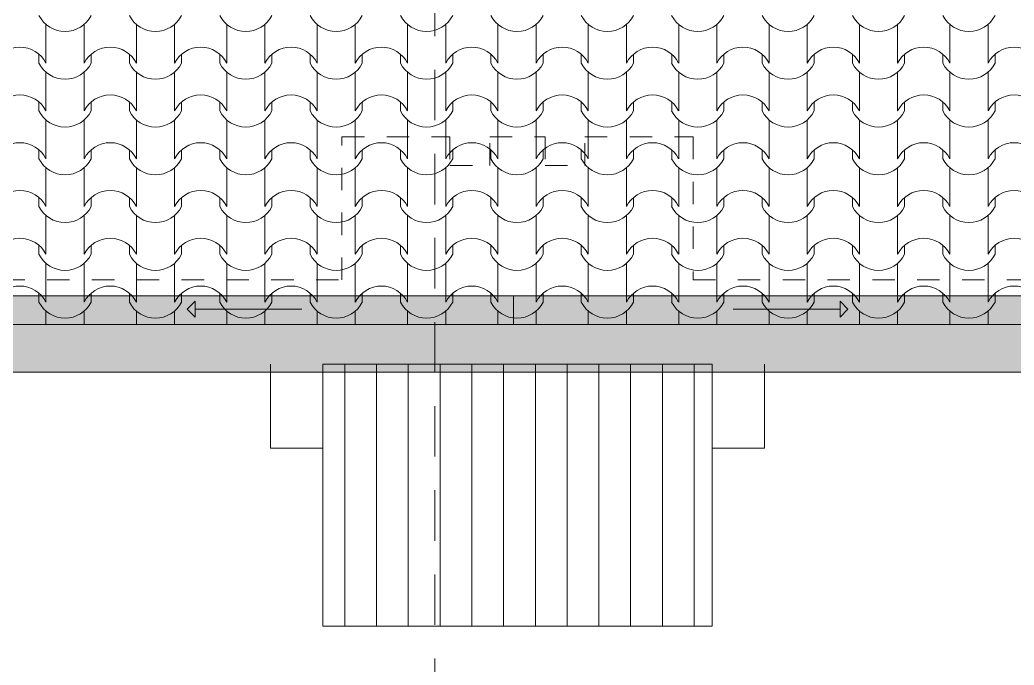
# Model space of a CAD drawing. Header units: feet. Extents: x 2791058 to 2855058, y -67651 to -26651.
# Drawn here: x 2826009 to 2832268, y -57967 to -53907 of the extents above; entities that cross this region are included whole.
import ezdxf

# ---------------------------------------------------------------- set-up
doc = ezdxf.new("R2010")
doc.units = ezdxf.units.FT
doc.header["$MEASUREMENT"] = 0
doc.linetypes.add('Dashed', pattern=[282.222223, 141.111112, -141.111112])
doc.linetypes.add('Long Dashed', pattern=[529.166651, 317.499995, -211.666656])
doc.layers.add('Exterior walls', color=7, linetype='Continuous')
doc.layers.add('Shell - Roof', color=7, linetype='Continuous')
for name, color, linetype, lineweight in [('Exterior walls_Pen_No__1', 7, 'Continuous', 0), ('Model Unit - Zone_Pen_No__1', 7, 'Continuous', 0), ('Shell - Roof_Pen_No__1', 7, 'Continuous', 0), ('Shell - Roof_Pen_No__20', 1, 'Continuous', 0), ('Shell - Roof_Pen_No__21', 7, 'Continuous', 0), ('Structural - Bearing_Pen_No__1', 7, 'Continuous', 0), ('Structural - Bearing_Pen_No__13', 54, 'Continuous', 0)]:
    doc.layers.add(name, color=color, linetype=linetype, lineweight=lineweight)
for name, color, linetype, lineweight, true_color in [('Exterior walls_Pen_No__85', 7, 'Continuous', 0, 0x80c2ff), ('Shell - Roof_Pen_No__82', 7, 'Continuous', 0, 0xaaaaaa), ('Structural - Bearing_Pen_No__62', 7, 'Continuous', 0, 0xaaaaaa), ('Structural - Bearing_Pen_No__82', 7, 'Continuous', 0, 0xaaaaaa)]:
    doc.layers.add(name, color=color, linetype=linetype, lineweight=lineweight, true_color=true_color)

# ---------------------------------------------------------------- blocks, each defined once
blk = doc.blocks.new('*X7', base_point=(2247653.8, -76425))
at = {"layer": 'Structural - Bearing_Pen_No__62', "color": 253, "linetype": 'Continuous', "lineweight": 0, "true_color": 0xaaaaaa}
for p, q in [((2826173.5, -53934.9), (2826173.5, -54056.9)), ((2826414, -53934.9), (2826414, -54056.9)), ((2826742.4, -53934.9), (2826742.4, -54056.9)), ((2826982.9, -53934.9), (2826982.9, -54056.9)), ((2827311.4, -53934.9), (2827311.4, -54056.9)), ((2827551.9, -53934.9), (2827551.9, -54056.9)), ((2827880.4, -53934.9), (2827880.4, -54056.9)), ((2828120.8, -53934.9), (2828120.8, -54056.9)), ((2828449.3, -53934.9), (2828449.3, -54056.9)), ((2828689.8, -53934.9), (2828689.8, -54056.9)), ((2829018.3, -53934.9), (2829018.3, -54056.9)), ((2829258.8, -53934.9), (2829258.8, -54056.9)), ((2829587.2, -53934.9), (2829587.2, -54056.9)), ((2829827.7, -53934.9), (2829827.7, -54056.9)), ((2830156.2, -53934.9), (2830156.2, -54056.9)), ((2830396.7, -53934.9), (2830396.7, -54056.9)), ((2830725.2, -53934.9), (2830725.2, -54056.9)), ((2830965.6, -53934.9), (2830965.6, -54056.9)), ((2831294.1, -53934.9), (2831294.1, -54056.9)), ((2831534.6, -53934.9), (2831534.6, -54056.9)), ((2831863.1, -53934.9), (2831863.1, -54056.9)), ((2832103.6, -53934.9), (2832103.6, -54056.9)), ((2826173.5, -54056.9), (2826173.5, -54178.8)), ((2826414, -54056.9), (2826414, -54178.8)), ((2826742.4, -54056.9), (2826742.4, -54178.8)), ((2826982.9, -54056.9), (2826982.9, -54178.8)), ((2827311.4, -54056.9), (2827311.4, -54178.8)), ((2827551.9, -54056.9), (2827551.9, -54178.8)), ((2827880.4, -54056.9), (2827880.4, -54178.8)), ((2828120.8, -54056.9), (2828120.8, -54178.8)), ((2828449.3, -54056.9), (2828449.3, -54178.8)), ((2828689.8, -54056.9), (2828689.8, -54178.8)), ((2829018.3, -54056.9), (2829018.3, -54178.8)), ((2829258.8, -54056.9), (2829258.8, -54178.8)), ((2829587.2, -54056.9), (2829587.2, -54178.8)), ((2829827.7, -54056.9), (2829827.7, -54178.8)), ((2830156.2, -54056.9), (2830156.2, -54178.8)), ((2830396.7, -54056.9), (2830396.7, -54178.8)), ((2830725.2, -54056.9), (2830725.2, -54178.8)), ((2830965.6, -54056.9), (2830965.6, -54178.8)), ((2831294.1, -54056.9), (2831294.1, -54178.8)), ((2831534.6, -54056.9), (2831534.6, -54178.8)), ((2831863.1, -54056.9), (2831863.1, -54178.8)), ((2832103.6, -54056.9), (2832103.6, -54178.8)), ((2826129.5, -54122.8), (2826129.5, -54178.8)), ((2826458, -54122.8), (2826458, -54178.8)), ((2826698.4, -54122.8), (2826698.4, -54178.8)), ((2827026.9, -54122.8), (2827026.9, -54178.8)), ((2827267.4, -54122.8), (2827267.4, -54178.8)), ((2827595.9, -54122.8), (2827595.9, -54178.8)), ((2827836.4, -54122.8), (2827836.4, -54178.8)), ((2828164.8, -54122.8), (2828164.8, -54178.8)), ((2828405.3, -54122.8), (2828405.3, -54178.8)), ((2828733.8, -54122.8), (2828733.8, -54178.8)), ((2828974.3, -54122.8), (2828974.3, -54178.8)), ((2829302.8, -54122.8), (2829302.8, -54178.8)), ((2829543.2, -54122.8), (2829543.2, -54178.8)), ((2829871.7, -54122.8), (2829871.7, -54178.8)), ((2830112.2, -54122.8), (2830112.2, -54178.8)), ((2830440.7, -54122.8), (2830440.7, -54178.8)), ((2830681.2, -54122.8), (2830681.2, -54178.8)), ((2831009.6, -54122.8), (2831009.6, -54178.8)), ((2831250.1, -54122.8), (2831250.1, -54178.8)), ((2831578.6, -54122.8), (2831578.6, -54178.8)), ((2831819.1, -54122.8), (2831819.1, -54178.8)), ((2832147.6, -54122.8), (2832147.6, -54178.8)), ((2826173.5, -54235.6), (2826173.5, -54357.5)), ((2826414, -54235.6), (2826414, -54357.5)), ((2826742.4, -54235.6), (2826742.4, -54357.5)), ((2826982.9, -54235.6), (2826982.9, -54357.5)), ((2827311.4, -54235.6), (2827311.4, -54357.5)), ((2827551.9, -54235.6), (2827551.9, -54357.5)), ((2827880.4, -54235.6), (2827880.4, -54357.5)), ((2828120.8, -54235.6), (2828120.8, -54357.5)), ((2828449.3, -54235.6), (2828449.3, -54357.5)), ((2828689.8, -54235.6), (2828689.8, -54357.5)), ((2829018.3, -54235.6), (2829018.3, -54357.5)), ((2829258.8, -54235.6), (2829258.8, -54357.5)), ((2829587.2, -54235.6), (2829587.2, -54357.5)), ((2829827.7, -54235.6), (2829827.7, -54357.5)), ((2830156.2, -54235.6), (2830156.2, -54357.5)), ((2830396.7, -54235.6), (2830396.7, -54357.5)), ((2830725.2, -54235.6), (2830725.2, -54357.5)), ((2830965.6, -54235.6), (2830965.6, -54357.5)), ((2831294.1, -54235.6), (2831294.1, -54357.5)), ((2831534.6, -54235.6), (2831534.6, -54357.5)), ((2831863.1, -54235.6), (2831863.1, -54357.5)), ((2832103.6, -54235.6), (2832103.6, -54357.5)), ((2826173.5, -54357.5), (2826173.5, -54479.5)), ((2826414, -54357.5), (2826414, -54479.5)), ((2826742.4, -54357.5), (2826742.4, -54479.5)), ((2826982.9, -54357.5), (2826982.9, -54479.5)), ((2827311.4, -54357.5), (2827311.4, -54479.5)), ((2827551.9, -54357.5), (2827551.9, -54479.5)), ((2827880.4, -54357.5), (2827880.4, -54479.5)), ((2828120.8, -54357.5), (2828120.8, -54479.5)), ((2828449.3, -54357.5), (2828449.3, -54479.5)), ((2828689.8, -54357.5), (2828689.8, -54479.5)), ((2829018.3, -54357.5), (2829018.3, -54479.5)), ((2829258.8, -54357.5), (2829258.8, -54479.5)), ((2829587.2, -54357.5), (2829587.2, -54479.5)), ((2829827.7, -54357.5), (2829827.7, -54479.5)), ((2830156.2, -54357.5), (2830156.2, -54479.5)), ((2830396.7, -54357.5), (2830396.7, -54479.5)), ((2830725.2, -54357.5), (2830725.2, -54479.5)), ((2830965.6, -54357.5), (2830965.6, -54479.5)), ((2831294.1, -54357.5), (2831294.1, -54479.5)), ((2831534.6, -54357.5), (2831534.6, -54479.5)), ((2831863.1, -54357.5), (2831863.1, -54479.5)), ((2832103.6, -54357.5), (2832103.6, -54479.5)), ((2826129.5, -54423.4), (2826129.5, -54479.5)), ((2826458, -54423.4), (2826458, -54479.5)), ((2826698.4, -54423.4), (2826698.4, -54479.5)), ((2827026.9, -54423.4), (2827026.9, -54479.5)), ((2827267.4, -54423.4), (2827267.4, -54479.5)), ((2827595.9, -54423.4), (2827595.9, -54479.5)), ((2827836.4, -54423.4), (2827836.4, -54479.5)), ((2828164.8, -54423.4), (2828164.8, -54479.5)), ((2828405.3, -54423.4), (2828405.3, -54479.5)), ((2828733.8, -54423.4), (2828733.8, -54479.5)), ((2828974.3, -54423.4), (2828974.3, -54479.5)), ((2829302.8, -54423.4), (2829302.8, -54479.5)), ((2829543.2, -54423.4), (2829543.2, -54479.5)), ((2829871.7, -54423.4), (2829871.7, -54479.5)), ((2830112.2, -54423.4), (2830112.2, -54479.5)), ((2830440.7, -54423.4), (2830440.7, -54479.5)), ((2830681.2, -54423.4), (2830681.2, -54479.5)), ((2831009.6, -54423.4), (2831009.6, -54479.5)), ((2831250.1, -54423.4), (2831250.1, -54479.5)), ((2831578.6, -54423.4), (2831578.6, -54479.5)), ((2831819.1, -54423.4), (2831819.1, -54479.5)), ((2832147.6, -54423.4), (2832147.6, -54479.5)), ((2826173.5, -54536.3), (2826173.5, -54658.2)), ((2826414, -54536.3), (2826414, -54658.2)), ((2826742.4, -54536.3), (2826742.4, -54658.2)), ((2826982.9, -54536.3), (2826982.9, -54658.2)), ((2827311.4, -54536.3), (2827311.4, -54658.2)), ((2827551.9, -54536.3), (2827551.9, -54658.2)), ((2827880.4, -54536.3), (2827880.4, -54658.2)), ((2828120.8, -54536.3), (2828120.8, -54658.2)), ((2828449.3, -54536.3), (2828449.3, -54658.2)), ((2828689.8, -54536.3), (2828689.8, -54658.2)), ((2829018.3, -54536.3), (2829018.3, -54658.2)), ((2829258.8, -54536.3), (2829258.8, -54658.2)), ((2829587.2, -54536.3), (2829587.2, -54658.2)), ((2829827.7, -54536.3), (2829827.7, -54658.2)), ((2830156.2, -54536.3), (2830156.2, -54658.2)), ((2830396.7, -54536.3), (2830396.7, -54658.2)), ((2830725.2, -54536.3), (2830725.2, -54658.2)), ((2830965.6, -54536.3), (2830965.6, -54658.2)), ((2831294.1, -54536.3), (2831294.1, -54658.2)), ((2831534.6, -54536.3), (2831534.6, -54658.2)), ((2831863.1, -54536.3), (2831863.1, -54658.2)), ((2832103.6, -54536.3), (2832103.6, -54658.2)), ((2826173.5, -54658.2), (2826173.5, -54780.2)), ((2826414, -54658.2), (2826414, -54780.2)), ((2826742.4, -54658.2), (2826742.4, -54780.2)), ((2826982.9, -54658.2), (2826982.9, -54780.2)), ((2827311.4, -54658.2), (2827311.4, -54780.2)), ((2827551.9, -54658.2), (2827551.9, -54780.2)), ((2827880.4, -54658.2), (2827880.4, -54780.2)), ((2828120.8, -54658.2), (2828120.8, -54780.2)), ((2828449.3, -54658.2), (2828449.3, -54780.2)), ((2828689.8, -54658.2), (2828689.8, -54780.2)), ((2829018.3, -54658.2), (2829018.3, -54780.2)), ((2829258.8, -54658.2), (2829258.8, -54780.2)), ((2829587.2, -54658.2), (2829587.2, -54780.2)), ((2829827.7, -54658.2), (2829827.7, -54780.2)), ((2830156.2, -54658.2), (2830156.2, -54780.2)), ((2830396.7, -54658.2), (2830396.7, -54780.2)), ((2830725.2, -54658.2), (2830725.2, -54780.2)), ((2830965.6, -54658.2), (2830965.6, -54780.2)), ((2831294.1, -54658.2), (2831294.1, -54780.2)), ((2831534.6, -54658.2), (2831534.6, -54780.2)), ((2831863.1, -54658.2), (2831863.1, -54780.2)), ((2832103.6, -54658.2), (2832103.6, -54780.2)), ((2826129.5, -54724.1), (2826129.5, -54780.2)), ((2826458, -54724.1), (2826458, -54780.2)), ((2826698.4, -54724.1), (2826698.4, -54780.2)), ((2827026.9, -54724.1), (2827026.9, -54780.2)), ((2827267.4, -54724.1), (2827267.4, -54780.2)), ((2827595.9, -54724.1), (2827595.9, -54780.2)), ((2827836.4, -54724.1), (2827836.4, -54780.2)), ((2828164.8, -54724.1), (2828164.8, -54780.2)), ((2828405.3, -54724.1), (2828405.3, -54780.2)), ((2828733.8, -54724.1), (2828733.8, -54780.2)), ((2828974.3, -54724.1), (2828974.3, -54780.2)), ((2829302.8, -54724.1), (2829302.8, -54780.2)), ((2829543.2, -54724.1), (2829543.2, -54780.2)), ((2829871.7, -54724.1), (2829871.7, -54780.2)), ((2830112.2, -54724.1), (2830112.2, -54780.2)), ((2830440.7, -54724.1), (2830440.7, -54780.2)), ((2830681.2, -54724.1), (2830681.2, -54780.2)), ((2831009.6, -54724.1), (2831009.6, -54780.2)), ((2831250.1, -54724.1), (2831250.1, -54780.2)), ((2831578.6, -54724.1), (2831578.6, -54780.2)), ((2831819.1, -54724.1), (2831819.1, -54780.2)), ((2832147.6, -54724.1), (2832147.6, -54780.2)), ((2826173.5, -54836.9), (2826173.5, -54958.9)), ((2826414, -54836.9), (2826414, -54958.9)), ((2826742.4, -54836.9), (2826742.4, -54958.9)), ((2826982.9, -54836.9), (2826982.9, -54958.9)), ((2827311.4, -54836.9), (2827311.4, -54958.9)), ((2827551.9, -54836.9), (2827551.9, -54958.9)), ((2827880.4, -54836.9), (2827880.4, -54958.9)), ((2828120.8, -54836.9), (2828120.8, -54958.9)), ((2828449.3, -54836.9), (2828449.3, -54958.9)), ((2828689.8, -54836.9), (2828689.8, -54958.9)), ((2829018.3, -54836.9), (2829018.3, -54958.9)), ((2829258.8, -54836.9), (2829258.8, -54958.9)), ((2829587.2, -54836.9), (2829587.2, -54958.9)), ((2829827.7, -54836.9), (2829827.7, -54958.9)), ((2830156.2, -54836.9), (2830156.2, -54958.9)), ((2830396.7, -54836.9), (2830396.7, -54958.9)), ((2830725.2, -54836.9), (2830725.2, -54958.9)), ((2830965.6, -54836.9), (2830965.6, -54958.9)), ((2831294.1, -54836.9), (2831294.1, -54958.9)), ((2831534.6, -54836.9), (2831534.6, -54958.9)), ((2831863.1, -54836.9), (2831863.1, -54958.9)), ((2832103.6, -54836.9), (2832103.6, -54958.9)), ((2826173.5, -54958.9), (2826173.5, -55080.8)), ((2826414, -54958.9), (2826414, -55080.8)), ((2826742.4, -54958.9), (2826742.4, -55080.8)), ((2826982.9, -54958.9), (2826982.9, -55080.8)), ((2827311.4, -54958.9), (2827311.4, -55080.8)), ((2827551.9, -54958.9), (2827551.9, -55080.8)), ((2827880.4, -54958.9), (2827880.4, -55080.8)), ((2828120.8, -54958.9), (2828120.8, -55080.8)), ((2828449.3, -54958.9), (2828449.3, -55080.8)), ((2828689.8, -54958.9), (2828689.8, -55080.8)), ((2829018.3, -54958.9), (2829018.3, -55080.8)), ((2829258.8, -54958.9), (2829258.8, -55080.8)), ((2829587.2, -54958.9), (2829587.2, -55080.8)), ((2829827.7, -54958.9), (2829827.7, -55080.8)), ((2830156.2, -54958.9), (2830156.2, -55080.8)), ((2830396.7, -54958.9), (2830396.7, -55080.8)), ((2830725.2, -54958.9), (2830725.2, -55080.8)), ((2830965.6, -54958.9), (2830965.6, -55080.8)), ((2831294.1, -54958.9), (2831294.1, -55080.8)), ((2831534.6, -54958.9), (2831534.6, -55080.8)), ((2831863.1, -54958.9), (2831863.1, -55080.8)), ((2832103.6, -54958.9), (2832103.6, -55080.8)), ((2826129.5, -55024.8), (2826129.5, -55080.8)), ((2826458, -55024.8), (2826458, -55080.8)), ((2826698.4, -55024.8), (2826698.4, -55080.8)), ((2827026.9, -55024.8), (2827026.9, -55080.8)), ((2827267.4, -55024.8), (2827267.4, -55080.8)), ((2827595.9, -55024.8), (2827595.9, -55080.8)), ((2827836.4, -55024.8), (2827836.4, -55080.8)), ((2828164.8, -55024.8), (2828164.8, -55080.8)), ((2828405.3, -55024.8), (2828405.3, -55080.8)), ((2828733.8, -55024.8), (2828733.8, -55080.8)), ((2828974.3, -55024.8), (2828974.3, -55080.8)), ((2829302.8, -55024.8), (2829302.8, -55080.8)), ((2829543.2, -55024.8), (2829543.2, -55080.8)), ((2829871.7, -55024.8), (2829871.7, -55080.8)), ((2830112.2, -55024.8), (2830112.2, -55080.8)), ((2830440.7, -55024.8), (2830440.7, -55080.8)), ((2830681.2, -55024.8), (2830681.2, -55080.8)), ((2831009.6, -55024.8), (2831009.6, -55080.8)), ((2831250.1, -55024.8), (2831250.1, -55080.8)), ((2831578.6, -55024.8), (2831578.6, -55080.8)), ((2831819.1, -55024.8), (2831819.1, -55080.8)), ((2832147.6, -55024.8), (2832147.6, -55080.8)), ((2826173.5, -55137.6), (2826173.5, -55259.6)), ((2826414, -55137.6), (2826414, -55259.6)), ((2826742.4, -55137.6), (2826742.4, -55259.6)), ((2826982.9, -55137.6), (2826982.9, -55259.6)), ((2827311.4, -55137.6), (2827311.4, -55259.6)), ((2827551.9, -55137.6), (2827551.9, -55259.6)), ((2827880.4, -55137.6), (2827880.4, -55259.6)), ((2828120.8, -55137.6), (2828120.8, -55259.6)), ((2828449.3, -55137.6), (2828449.3, -55259.6)), ((2828689.8, -55137.6), (2828689.8, -55259.6)), ((2829018.3, -55137.6), (2829018.3, -55259.6)), ((2829258.8, -55137.6), (2829258.8, -55259.6)), ((2829587.2, -55137.6), (2829587.2, -55259.6)), ((2829827.7, -55137.6), (2829827.7, -55259.6)), ((2830156.2, -55137.6), (2830156.2, -55259.6)), ((2830396.7, -55137.6), (2830396.7, -55259.6)), ((2830725.2, -55137.6), (2830725.2, -55259.6)), ((2830965.6, -55137.6), (2830965.6, -55259.6)), ((2831294.1, -55137.6), (2831294.1, -55259.6)), ((2831534.6, -55137.6), (2831534.6, -55259.6)), ((2831863.1, -55137.6), (2831863.1, -55259.6)), ((2832103.6, -55137.6), (2832103.6, -55259.6)), ((2826173.5, -55259.6), (2826173.5, -55381.5)), ((2826414, -55259.6), (2826414, -55381.5)), ((2826742.4, -55259.6), (2826742.4, -55381.5)), ((2826982.9, -55259.6), (2826982.9, -55381.5)), ((2827311.4, -55259.6), (2827311.4, -55381.5)), ((2827551.9, -55259.6), (2827551.9, -55381.5)), ((2827880.4, -55259.6), (2827880.4, -55381.5)), ((2828120.8, -55259.6), (2828120.8, -55381.5)), ((2828449.3, -55259.6), (2828449.3, -55381.5)), ((2828689.8, -55259.6), (2828689.8, -55381.5)), ((2829018.3, -55259.6), (2829018.3, -55381.5)), ((2829258.8, -55259.6), (2829258.8, -55381.5)), ((2829587.2, -55259.6), (2829587.2, -55381.5)), ((2829827.7, -55259.6), (2829827.7, -55381.5)), ((2830156.2, -55259.6), (2830156.2, -55381.5)), ((2830396.7, -55259.6), (2830396.7, -55381.5)), ((2830725.2, -55259.6), (2830725.2, -55381.5)), ((2830965.6, -55259.6), (2830965.6, -55381.5)), ((2831294.1, -55259.6), (2831294.1, -55381.5)), ((2831534.6, -55259.6), (2831534.6, -55381.5)), ((2831863.1, -55259.6), (2831863.1, -55381.5)), ((2832103.6, -55259.6), (2832103.6, -55381.5)), ((2826129.5, -55325.4), (2826129.5, -55381.5)), ((2826458, -55325.4), (2826458, -55381.5)), ((2826698.4, -55325.4), (2826698.4, -55381.5)), ((2827026.9, -55325.4), (2827026.9, -55381.5)), ((2827267.4, -55325.4), (2827267.4, -55381.5)), ((2827595.9, -55325.4), (2827595.9, -55381.5)), ((2827836.4, -55325.4), (2827836.4, -55381.5)), ((2828164.8, -55325.4), (2828164.8, -55381.5)), ((2828405.3, -55325.4), (2828405.3, -55381.5)), ((2828733.8, -55325.4), (2828733.8, -55381.5)), ((2828974.3, -55325.4), (2828974.3, -55381.5)), ((2829302.8, -55325.4), (2829302.8, -55381.5)), ((2829543.2, -55325.4), (2829543.2, -55381.5)), ((2829871.7, -55325.4), (2829871.7, -55381.5)), ((2830112.2, -55325.4), (2830112.2, -55381.5)), ((2830440.7, -55325.4), (2830440.7, -55381.5)), ((2830681.2, -55325.4), (2830681.2, -55381.5)), ((2831009.6, -55325.4), (2831009.6, -55381.5)), ((2831250.1, -55325.4), (2831250.1, -55381.5)), ((2831578.6, -55325.4), (2831578.6, -55381.5)), ((2831819.1, -55325.4), (2831819.1, -55381.5)), ((2832147.6, -55325.4), (2832147.6, -55381.5)), ((2826173.5, -55438.3), (2826173.5, -55560.2)), ((2826414, -55438.3), (2826414, -55560.2)), ((2826742.4, -55438.3), (2826742.4, -55560.2)), ((2826982.9, -55438.3), (2826982.9, -55560.2)), ((2827311.4, -55438.3), (2827311.4, -55560.2)), ((2827551.9, -55438.3), (2827551.9, -55560.2)), ((2827880.4, -55438.3), (2827880.4, -55560.2)), ((2828120.8, -55438.3), (2828120.8, -55560.2)), ((2828449.3, -55438.3), (2828449.3, -55560.2)), ((2828689.8, -55438.3), (2828689.8, -55560.2)), ((2829018.3, -55438.3), (2829018.3, -55560.2)), ((2829258.8, -55438.3), (2829258.8, -55560.2)), ((2829587.2, -55438.3), (2829587.2, -55560.2)), ((2829827.7, -55438.3), (2829827.7, -55560.2)), ((2830156.2, -55438.3), (2830156.2, -55560.2)), ((2830396.7, -55438.3), (2830396.7, -55560.2)), ((2830725.2, -55438.3), (2830725.2, -55560.2)), ((2830965.6, -55438.3), (2830965.6, -55560.2)), ((2831294.1, -55438.3), (2831294.1, -55560.2)), ((2831534.6, -55438.3), (2831534.6, -55560.2)), ((2831863.1, -55438.3), (2831863.1, -55560.2)), ((2832103.6, -55438.3), (2832103.6, -55560.2)), ((2826173.5, -55560.2), (2826173.5, -55682.2)), ((2826414, -55560.2), (2826414, -55682.2)), ((2826742.4, -55560.2), (2826742.4, -55682.2)), ((2826982.9, -55560.2), (2826982.9, -55682.2)), ((2827311.4, -55560.2), (2827311.4, -55682.2)), ((2827551.9, -55560.2), (2827551.9, -55682.2)), ((2827880.4, -55560.2), (2827880.4, -55682.2)), ((2828120.8, -55560.2), (2828120.8, -55682.2)), ((2828449.3, -55560.2), (2828449.3, -55682.2)), ((2828689.8, -55560.2), (2828689.8, -55682.2)), ((2829018.3, -55560.2), (2829018.3, -55682.2)), ((2829258.8, -55560.2), (2829258.8, -55682.2)), ((2829587.2, -55560.2), (2829587.2, -55682.2)), ((2829827.7, -55560.2), (2829827.7, -55682.2)), ((2830156.2, -55560.2), (2830156.2, -55682.2)), ((2830396.7, -55560.2), (2830396.7, -55682.2)), ((2830725.2, -55560.2), (2830725.2, -55682.2)), ((2830965.6, -55560.2), (2830965.6, -55682.2)), ((2831294.1, -55560.2), (2831294.1, -55682.2)), ((2831534.6, -55560.2), (2831534.6, -55682.2)), ((2831863.1, -55560.2), (2831863.1, -55682.2)), ((2832103.6, -55560.2), (2832103.6, -55682.2)), ((2826129.5, -55626.1), (2826129.5, -55682.2)), ((2826458, -55626.1), (2826458, -55682.2)), ((2826698.4, -55626.1), (2826698.4, -55682.2)), ((2827026.9, -55626.1), (2827026.9, -55682.2)), ((2827267.4, -55626.1), (2827267.4, -55682.2)), ((2827595.9, -55626.1), (2827595.9, -55682.2)), ((2827836.4, -55626.1), (2827836.4, -55682.2)), ((2828164.8, -55626.1), (2828164.8, -55682.2)), ((2828405.3, -55626.1), (2828405.3, -55682.2)), ((2828733.8, -55626.1), (2828733.8, -55682.2)), ((2828974.3, -55626.1), (2828974.3, -55682.2)), ((2829302.8, -55626.1), (2829302.8, -55682.2)), ((2829543.2, -55626.1), (2829543.2, -55682.2)), ((2829871.7, -55626.1), (2829871.7, -55682.2)), ((2830112.2, -55626.1), (2830112.2, -55682.2)), ((2830440.7, -55626.1), (2830440.7, -55682.2)), ((2830681.2, -55626.1), (2830681.2, -55682.2)), ((2831009.6, -55626.1), (2831009.6, -55682.2)), ((2831250.1, -55626.1), (2831250.1, -55682.2)), ((2831578.6, -55626.1), (2831578.6, -55682.2)), ((2831819.1, -55626.1), (2831819.1, -55682.2)), ((2832147.6, -55626.1), (2832147.6, -55682.2)), ((2826173.5, -55739), (2826173.5, -55822.7)), ((2826414, -55739), (2826414, -55822.7)), ((2826742.4, -55739), (2826742.4, -55822.7)), ((2826982.9, -55739), (2826982.9, -55822.7)), ((2827311.4, -55739), (2827311.4, -55822.7)), ((2827551.9, -55739), (2827551.9, -55822.7)), ((2827880.4, -55739), (2827880.4, -55822.7)), ((2828120.8, -55739), (2828120.8, -55822.7)), ((2828449.3, -55739), (2828449.3, -55822.7)), ((2828689.8, -55739), (2828689.8, -55822.7)), ((2829018.3, -55739), (2829018.3, -55822.7)), ((2829258.8, -55739), (2829258.8, -55822.7)), ((2829587.2, -55739), (2829587.2, -55822.7)), ((2829827.7, -55739), (2829827.7, -55822.7)), ((2830156.2, -55739), (2830156.2, -55822.7)), ((2830396.7, -55739), (2830396.7, -55822.7)), ((2830725.2, -55739), (2830725.2, -55822.7)), ((2830965.6, -55739), (2830965.6, -55822.7)), ((2831294.1, -55739), (2831294.1, -55822.7)), ((2831534.6, -55739), (2831534.6, -55822.7)), ((2831863.1, -55739), (2831863.1, -55822.7)), ((2832103.6, -55739), (2832103.6, -55822.7))]:
    blk.add_line(p, q, dxfattribs=at)
for centre, radius, start, end in [((2826293.7, -53795.5), 183.9, 206.70438, 333.29562), ((2826862.7, -53795.5), 183.9, 206.70438, 333.29562), ((2827431.6, -53795.5), 183.9, 206.70438, 333.29562), ((2828000.6, -53795.5), 183.9, 206.70438, 333.29562), ((2828569.6, -53795.5), 183.9, 206.70438, 333.29562), ((2829138.5, -53795.5), 183.9, 206.70438, 333.29562), ((2829707.5, -53795.5), 183.9, 206.70438, 333.29562), ((2830276.4, -53795.5), 183.9, 206.70438, 333.29562), ((2830845.4, -53795.5), 183.9, 206.70438, 333.29562), ((2831414.4, -53795.5), 183.9, 206.70438, 333.29562), ((2831983.3, -53795.5), 183.9, 206.70438, 333.29562), ((2826009.8, -54262.7), 184.9, 90.17051, 153.01148), ((2826008.7, -54262.7), 184.9, 26.98852, 89.82949), ((2826578.8, -54262.7), 184.9, 90.17051, 153.01148), ((2826577.7, -54262.7), 184.9, 26.98852, 89.82949), ((2827147.7, -54262.7), 184.9, 90.17051, 153.01148), ((2827146.6, -54262.7), 184.9, 26.98852, 89.82949), ((2827716.7, -54262.7), 184.9, 90.17051, 153.01148), ((2827715.6, -54262.7), 184.9, 26.98852, 89.82949), ((2828285.6, -54262.7), 184.9, 90.17051, 153.01148), ((2828284.5, -54262.7), 184.9, 26.98852, 89.82949), ((2828854.6, -54262.7), 184.9, 90.17051, 153.01148), ((2828853.5, -54262.7), 184.9, 26.98852, 89.82949), ((2829423.6, -54262.7), 184.9, 90.17051, 153.01148), ((2829422.5, -54262.7), 184.9, 26.98852, 89.82949), ((2829992.5, -54262.7), 184.9, 90.17051, 153.01148), ((2829991.4, -54262.7), 184.9, 26.98852, 89.82949), ((2830561.5, -54262.7), 184.9, 90.17051, 153.01148), ((2830560.4, -54262.7), 184.9, 26.98852, 89.82949), ((2831130.4, -54262.7), 184.9, 90.17051, 153.01148), ((2831129.3, -54262.7), 184.9, 26.98852, 89.82949), ((2831699.4, -54262.7), 184.9, 90.17051, 153.01148), ((2831698.3, -54262.7), 184.9, 26.98852, 89.82949), ((2832268.4, -54262.7), 184.9, 90.17051, 153.01148), ((2832267.3, -54262.7), 184.9, 26.98852, 89.82949), ((2826293.7, -54096.2), 183.9, 206.70438, 333.29562), ((2826862.7, -54096.2), 183.9, 206.70438, 333.29562), ((2827431.6, -54096.2), 183.9, 206.70438, 333.29562), ((2828000.6, -54096.2), 183.9, 206.70438, 333.29562), ((2828569.6, -54096.2), 183.9, 206.70438, 333.29562), ((2829138.5, -54096.2), 183.9, 206.70438, 333.29562), ((2829707.5, -54096.2), 183.9, 206.70438, 333.29562), ((2830276.4, -54096.2), 183.9, 206.70438, 333.29562), ((2830845.4, -54096.2), 183.9, 206.70438, 333.29562), ((2831414.4, -54096.2), 183.9, 206.70438, 333.29562), ((2831983.3, -54096.2), 183.9, 206.70438, 333.29562), ((2826009.8, -54563.4), 184.9, 90.17051, 153.01148), ((2826008.7, -54563.4), 184.9, 26.98852, 89.82949), ((2826578.8, -54563.4), 184.9, 90.17051, 153.01148), ((2826577.7, -54563.4), 184.9, 26.98852, 89.82949), ((2827147.7, -54563.4), 184.9, 90.17051, 153.01148), ((2827146.6, -54563.4), 184.9, 26.98852, 89.82949), ((2827716.7, -54563.4), 184.9, 90.17051, 153.01148), ((2827715.6, -54563.4), 184.9, 26.98852, 89.82949), ((2828285.6, -54563.4), 184.9, 90.17051, 153.01148), ((2828284.5, -54563.4), 184.9, 26.98852, 89.82949), ((2828854.6, -54563.4), 184.9, 90.17051, 153.01148), ((2828853.5, -54563.4), 184.9, 26.98852, 89.82949), ((2829423.6, -54563.4), 184.9, 90.17051, 153.01148), ((2829422.5, -54563.4), 184.9, 26.98852, 89.82949), ((2829992.5, -54563.4), 184.9, 90.17051, 153.01148), ((2829991.4, -54563.4), 184.9, 26.98852, 89.82949), ((2830561.5, -54563.4), 184.9, 90.17051, 153.01148), ((2830560.4, -54563.4), 184.9, 26.98852, 89.82949), ((2831130.4, -54563.4), 184.9, 90.17051, 153.01148), ((2831129.3, -54563.4), 184.9, 26.98852, 89.82949), ((2831699.4, -54563.4), 184.9, 90.17051, 153.01148), ((2831698.3, -54563.4), 184.9, 26.98852, 89.82949), ((2832268.4, -54563.4), 184.9, 90.17051, 153.01148), ((2832267.3, -54563.4), 184.9, 26.98852, 89.82949), ((2826293.7, -54396.9), 183.9, 206.70438, 333.29562), ((2826862.7, -54396.9), 183.9, 206.70438, 333.29562), ((2827431.6, -54396.9), 183.9, 206.70438, 333.29562), ((2828000.6, -54396.9), 183.9, 206.70438, 333.29562), ((2828569.6, -54396.9), 183.9, 206.70438, 333.29562), ((2829138.5, -54396.9), 183.9, 206.70438, 333.29562), ((2829707.5, -54396.9), 183.9, 206.70438, 333.29562), ((2830276.4, -54396.9), 183.9, 206.70438, 333.29562), ((2830845.4, -54396.9), 183.9, 206.70438, 333.29562), ((2831414.4, -54396.9), 183.9, 206.70438, 333.29562), ((2831983.3, -54396.9), 183.9, 206.70438, 333.29562), ((2826009.8, -54864.1), 184.9, 90.17051, 153.01148), ((2826008.7, -54864.1), 184.9, 26.98852, 89.82949), ((2826578.8, -54864.1), 184.9, 90.17051, 153.01148), ((2826577.7, -54864.1), 184.9, 26.98852, 89.82949), ((2827147.7, -54864.1), 184.9, 90.17051, 153.01148), ((2827146.6, -54864.1), 184.9, 26.98852, 89.82949), ((2827716.7, -54864.1), 184.9, 90.17051, 153.01148), ((2827715.6, -54864.1), 184.9, 26.98852, 89.82949), ((2828285.6, -54864.1), 184.9, 90.17051, 153.01148), ((2828284.5, -54864.1), 184.9, 26.98852, 89.82949), ((2828854.6, -54864.1), 184.9, 90.17051, 153.01148), ((2828853.5, -54864.1), 184.9, 26.98852, 89.82949), ((2829423.6, -54864.1), 184.9, 90.17051, 153.01148), ((2829422.5, -54864.1), 184.9, 26.98852, 89.82949), ((2829992.5, -54864.1), 184.9, 90.17051, 153.01148), ((2829991.4, -54864.1), 184.9, 26.98852, 89.82949), ((2830561.5, -54864.1), 184.9, 90.17051, 153.01148), ((2830560.4, -54864.1), 184.9, 26.98852, 89.82949), ((2831130.4, -54864.1), 184.9, 90.17051, 153.01148), ((2831129.3, -54864.1), 184.9, 26.98852, 89.82949), ((2831699.4, -54864.1), 184.9, 90.17051, 153.01148), ((2831698.3, -54864.1), 184.9, 26.98852, 89.82949), ((2832268.4, -54864.1), 184.9, 90.17051, 153.01148), ((2832267.3, -54864.1), 184.9, 26.98852, 89.82949), ((2826293.7, -54697.5), 183.9, 206.70438, 333.29562), ((2826862.7, -54697.5), 183.9, 206.70438, 333.29562), ((2827431.6, -54697.5), 183.9, 206.70438, 333.29562), ((2828000.6, -54697.5), 183.9, 206.70438, 333.29562), ((2828569.6, -54697.5), 183.9, 206.70438, 333.29562), ((2829138.5, -54697.5), 183.9, 206.70438, 333.29562), ((2829707.5, -54697.5), 183.9, 206.70438, 333.29562), ((2830276.4, -54697.5), 183.9, 206.70438, 333.29562), ((2830845.4, -54697.5), 183.9, 206.70438, 333.29562), ((2831414.4, -54697.5), 183.9, 206.70438, 333.29562), ((2831983.3, -54697.5), 183.9, 206.70438, 333.29562), ((2826009.8, -55164.8), 184.9, 90.17051, 153.01148), ((2826008.7, -55164.8), 184.9, 26.98852, 89.82949), ((2826578.8, -55164.8), 184.9, 90.17051, 153.01148), ((2826577.7, -55164.8), 184.9, 26.98852, 89.82949), ((2827147.7, -55164.8), 184.9, 90.17051, 153.01148), ((2827146.6, -55164.8), 184.9, 26.98852, 89.82949), ((2827716.7, -55164.8), 184.9, 90.17051, 153.01148), ((2827715.6, -55164.8), 184.9, 26.98852, 89.82949), ((2828285.6, -55164.8), 184.9, 90.17051, 153.01148), ((2828284.5, -55164.8), 184.9, 26.98852, 89.82949), ((2828854.6, -55164.8), 184.9, 90.17051, 153.01148), ((2828853.5, -55164.8), 184.9, 26.98852, 89.82949), ((2829423.6, -55164.8), 184.9, 90.17051, 153.01148), ((2829422.5, -55164.8), 184.9, 26.98852, 89.82949), ((2829992.5, -55164.8), 184.9, 90.17051, 153.01148), ((2829991.4, -55164.8), 184.9, 26.98852, 89.82949), ((2830561.5, -55164.8), 184.9, 90.17051, 153.01148), ((2830560.4, -55164.8), 184.9, 26.98852, 89.82949), ((2831130.4, -55164.8), 184.9, 90.17051, 153.01148), ((2831129.3, -55164.8), 184.9, 26.98852, 89.82949), ((2831699.4, -55164.8), 184.9, 90.17051, 153.01148), ((2831698.3, -55164.8), 184.9, 26.98852, 89.82949), ((2832268.4, -55164.8), 184.9, 90.17051, 153.01148), ((2832267.3, -55164.8), 184.9, 26.98852, 89.82949), ((2826293.7, -54998.2), 183.9, 206.70438, 333.29562), ((2826862.7, -54998.2), 183.9, 206.70438, 333.29562), ((2827431.6, -54998.2), 183.9, 206.70438, 333.29562), ((2828000.6, -54998.2), 183.9, 206.70438, 333.29562), ((2828569.6, -54998.2), 183.9, 206.70438, 333.29562), ((2829138.5, -54998.2), 183.9, 206.70438, 333.29562), ((2829707.5, -54998.2), 183.9, 206.70438, 333.29562), ((2830276.4, -54998.2), 183.9, 206.70438, 333.29562), ((2830845.4, -54998.2), 183.9, 206.70438, 333.29562), ((2831414.4, -54998.2), 183.9, 206.70438, 333.29562), ((2831983.3, -54998.2), 183.9, 206.70438, 333.29562), ((2826009.8, -55465.4), 184.9, 90.17051, 153.01148), ((2826008.7, -55465.4), 184.9, 26.98852, 89.82949), ((2826578.8, -55465.4), 184.9, 90.17051, 153.01148), ((2826577.7, -55465.4), 184.9, 26.98852, 89.82949), ((2827147.7, -55465.4), 184.9, 90.17051, 153.01148), ((2827146.6, -55465.4), 184.9, 26.98852, 89.82949), ((2827716.7, -55465.4), 184.9, 90.17051, 153.01148), ((2827715.6, -55465.4), 184.9, 26.98852, 89.82949), ((2828285.6, -55465.4), 184.9, 90.17051, 153.01148), ((2828284.5, -55465.4), 184.9, 26.98852, 89.82949), ((2828854.6, -55465.4), 184.9, 90.17051, 153.01148), ((2828853.5, -55465.4), 184.9, 26.98852, 89.82949), ((2829423.6, -55465.4), 184.9, 90.17051, 153.01148), ((2829422.5, -55465.4), 184.9, 26.98852, 89.82949), ((2829992.5, -55465.4), 184.9, 90.17051, 153.01148), ((2829991.4, -55465.4), 184.9, 26.98852, 89.82949), ((2830561.5, -55465.4), 184.9, 90.17051, 153.01148), ((2830560.4, -55465.4), 184.9, 26.98852, 89.82949), ((2831130.4, -55465.4), 184.9, 90.17051, 153.01148), ((2831129.3, -55465.4), 184.9, 26.98852, 89.82949), ((2831699.4, -55465.4), 184.9, 90.17051, 153.01148), ((2831698.3, -55465.4), 184.9, 26.98852, 89.82949), ((2832268.4, -55465.4), 184.9, 90.17051, 153.01148), ((2832267.3, -55465.4), 184.9, 26.98852, 89.82949), ((2826293.7, -55298.9), 183.9, 206.70438, 333.29562), ((2826862.7, -55298.9), 183.9, 206.70438, 333.29562), ((2827431.6, -55298.9), 183.9, 206.70438, 333.29562), ((2828000.6, -55298.9), 183.9, 206.70438, 333.29562), ((2828569.6, -55298.9), 183.9, 206.70438, 333.29562), ((2829138.5, -55298.9), 183.9, 206.70438, 333.29562), ((2829707.5, -55298.9), 183.9, 206.70438, 333.29562), ((2830276.4, -55298.9), 183.9, 206.70438, 333.29562), ((2830845.4, -55298.9), 183.9, 206.70438, 333.29562), ((2831414.4, -55298.9), 183.9, 206.70438, 333.29562), ((2831983.3, -55298.9), 183.9, 206.70438, 333.29562), ((2826009.8, -55766.1), 184.9, 90.17051, 153.01148), ((2826008.7, -55766.1), 184.9, 26.98852, 89.82949), ((2826578.8, -55766.1), 184.9, 90.17051, 153.01148), ((2826577.7, -55766.1), 184.9, 26.98852, 89.82949), ((2827147.7, -55766.1), 184.9, 90.17051, 153.01148), ((2827146.6, -55766.1), 184.9, 26.98852, 89.82949), ((2827716.7, -55766.1), 184.9, 90.17051, 153.01148), ((2827715.6, -55766.1), 184.9, 26.98852, 89.82949), ((2828285.6, -55766.1), 184.9, 90.17051, 153.01148), ((2828284.5, -55766.1), 184.9, 26.98852, 89.82949), ((2828854.6, -55766.1), 184.9, 90.17051, 153.01148), ((2828853.5, -55766.1), 184.9, 26.98852, 89.82949), ((2829423.6, -55766.1), 184.9, 90.17051, 153.01148), ((2829422.5, -55766.1), 184.9, 26.98852, 89.82949), ((2829992.5, -55766.1), 184.9, 90.17051, 153.01148), ((2829991.4, -55766.1), 184.9, 26.98852, 89.82949), ((2830561.5, -55766.1), 184.9, 90.17051, 153.01148), ((2830560.4, -55766.1), 184.9, 26.98852, 89.82949), ((2831130.4, -55766.1), 184.9, 90.17051, 153.01148), ((2831129.3, -55766.1), 184.9, 26.98852, 89.82949), ((2831699.4, -55766.1), 184.9, 90.17051, 153.01148), ((2831698.3, -55766.1), 184.9, 26.98852, 89.82949), ((2832268.4, -55766.1), 184.9, 90.17051, 153.01148), ((2832267.3, -55766.1), 184.9, 26.98852, 89.82949), ((2826293.7, -55599.5), 183.9, 206.70438, 333.29562), ((2826862.7, -55599.5), 183.9, 206.70438, 333.29562), ((2827431.6, -55599.5), 183.9, 206.70438, 333.29562), ((2828000.6, -55599.5), 183.9, 206.70438, 333.29562), ((2828569.6, -55599.5), 183.9, 206.70438, 333.29562), ((2829138.5, -55599.5), 183.9, 206.70438, 333.29562), ((2829707.5, -55599.5), 183.9, 206.70438, 333.29562), ((2830276.4, -55599.5), 183.9, 206.70438, 333.29562), ((2830845.4, -55599.5), 183.9, 206.70438, 333.29562), ((2831414.4, -55599.5), 183.9, 206.70438, 333.29562), ((2831983.3, -55599.5), 183.9, 206.70438, 333.29562)]:
    blk.add_arc(centre, radius, start, end, dxfattribs=at)
blk = doc.blocks.new('Fill_4', base_point=(2247653.8, -74425))
at = {"layer": 'Structural - Bearing_Pen_No__1', "color": 7, "linetype": 'Continuous', "lineweight": 0}
blk.add_line((2837066.5, -55822.7), (2821166.5, -55822.7), dxfattribs=at)
at = {"layer": 'Structural - Bearing_Pen_No__62', "color": 253, "linetype": 'Continuous', "lineweight": 0, "true_color": 0xaaaaaa}
blk.add_blockref('*X7', (2247653.8, -76425), dxfattribs=at)
blk = doc.blocks.new('Wall_2', base_point=(2837066.5, -55822.7))
at = {"layer": 'Exterior walls_Pen_No__85', "linetype": 'Continuous', "lineweight": 0, "true_color": 0x80c2ff}
blk.add_hatch(color=151, dxfattribs=at).paths.add_polyline_path([(2837066.5, -55642.7), (2821166.5, -55642.7), (2821166.5, -55822.7), (2837066.5, -55822.7)])
at = {"layer": 'Exterior walls_Pen_No__1', "color": 7, "linetype": 'Continuous', "lineweight": 0, "flags": 128}
for points in [[(2837066.5, -55642.7), (2821166.5, -55642.7)], [(2821166.5, -55822.7), (2837066.5, -55822.7)]]:
    blk.add_lwpolyline(points, dxfattribs=at)
blk = doc.blocks.new('Line_11', base_point=(2830500.2, -55727.5))
at = {"layer": 'Shell - Roof', "linetype": 'Continuous', "lineweight": 0, "true_color": 0x000000}
blk.add_hatch(color=18, dxfattribs=at).paths.add_polyline_path([(2831222.1, -55727.5), (2831172.1, -55677.5), (2831172.1, -55777.5)])
at = {"layer": 'Shell - Roof_Pen_No__1', "color": 7, "linetype": 'Continuous', "lineweight": 0}
for p, q in [((2831222.1, -55727.5), (2831172.1, -55677.5)), ((2831172.1, -55777.5), (2831172.1, -55677.5)), ((2831222.1, -55727.5), (2831172.1, -55777.5))]:
    blk.add_line(p, q, dxfattribs=at)
at = {"layer": 'Shell - Roof_Pen_No__21', "color": 7, "linetype": 'Continuous', "lineweight": 0}
blk.add_line((2830500.2, -55727.5), (2831172.1, -55727.5), dxfattribs=at)
blk = doc.blocks.new('Line_14', base_point=(2827784.2, -55727.5))
at = {"layer": 'Shell - Roof', "linetype": 'Continuous', "lineweight": 0, "true_color": 0x000000}
blk.add_hatch(color=18, dxfattribs=at).paths.add_polyline_path([(2827062.3, -55727.5), (2827112.3, -55777.5), (2827112.3, -55677.5)])
at = {"layer": 'Shell - Roof_Pen_No__1', "color": 7, "linetype": 'Continuous', "lineweight": 0}
for p, q in [((2827062.3, -55727.5), (2827112.3, -55677.5)), ((2827112.3, -55677.5), (2827112.3, -55777.5)), ((2827062.3, -55727.5), (2827112.3, -55777.5))]:
    blk.add_line(p, q, dxfattribs=at)
at = {"layer": 'Shell - Roof_Pen_No__21', "color": 7, "linetype": 'Continuous', "lineweight": 0}
blk.add_line((2827784.2, -55727.5), (2827112.3, -55727.5), dxfattribs=at)

msp = doc.modelspace()

# ---------------------------------------------------------------- hatches: boundary and pattern name
at = {"layer": 'Structural - Bearing_Pen_No__13', "linetype": 'Continuous', "lineweight": 0}
msp.add_hatch(color=54, dxfattribs=at).paths.add_polyline_path([(2820866.5, -55822.7), (2820866.5, -56122.7), (2837366.5, -56122.7), (2837366.5, -55822.7)])
at = {"layer": 'Structural - Bearing_Pen_No__82', "linetype": 'Continuous', "lineweight": 0, "true_color": 0xaaaaaa}
h = msp.add_hatch(dxfattribs=at)
h.set_pattern_fill('SOLDIER_COURSE', color=253, style=0, pattern_type=2)
h.set_pattern_definition([(90, (2247653.82, -76424.97), (-200, 0), [])])
h.paths.add_polyline_path([(2827916.5, -56072.7), (2827916.5, -57722.7), (2830366.5, -57722.7), (2830366.5, -56072.7)])

# ---------------------------------------------------------------- linework, layer by layer
at = {"layer": 'Model Unit - Zone_Pen_No__1', "color": 7, "linetype": 'Dashed', "lineweight": 0}
for p, q in [((2828036.5, -55542.7), (2828036.5, -54642.7)), ((2828036.5, -54642.7), (2828716.5, -54642.7)), ((2828716.5, -54642.7), (2828716.5, -54822.7)), ((2828966.5, -54822.7), (2828966.5, -54642.7)), ((2828966.5, -54642.7), (2829315.6, -54642.7)), ((2829315.6, -54642.7), (2829315.6, -54822.7)), ((2829565.6, -54822.7), (2829565.6, -54642.7)), ((2829565.6, -54642.7), (2830246.5, -54642.7)), ((2830246.5, -54642.7), (2830246.5, -55542.7)), ((2828716.5, -54822.7), (2828966.5, -54822.7)), ((2829315.6, -54822.7), (2829565.6, -54822.7)), ((2825616.5, -55542.7), (2828036.5, -55542.7)), ((2830246.5, -55542.7), (2832716.5, -55542.7))]:
    msp.add_line(p, q, dxfattribs=at)
at = {"layer": 'Shell - Roof_Pen_No__20', "color": 1, "linetype": 'Long Dashed', "lineweight": 0}
msp.add_line((2828621, -37816.6), (2828621, -59408.5), dxfattribs=at)
at = {"layer": 'Shell - Roof_Pen_No__21', "color": 7, "linetype": 'Continuous', "lineweight": 0}
msp.add_line((2829116.5, -55822.7), (2829116.5, -55642.7), dxfattribs=at)
at = {"layer": 'Shell - Roof_Pen_No__82', "color": 253, "linetype": 'Continuous', "lineweight": 0, "true_color": 0xaaaaaa}
for p, q in [((2827586.5, -56602.7), (2827586.5, -56072.7)), ((2830696.5, -56602.7), (2830696.5, -56072.7)), ((2827586.5, -56602.7), (2827916.5, -56602.7)), ((2830366.5, -56602.7), (2830696.5, -56602.7))]:
    msp.add_line(p, q, dxfattribs=at)
at = {"layer": 'Structural - Bearing_Pen_No__1', "color": 7, "linetype": 'Continuous', "lineweight": 0, "flags": 128}
for points in [[(2820866.5, -55822.7), (2820866.5, -56122.7), (2837366.5, -56122.7), (2837366.5, -55822.7)], [(2827916.5, -56072.7), (2827916.5, -57722.7), (2830366.5, -57722.7), (2830366.5, -56072.7)]]:
    msp.add_lwpolyline(points, close=True, dxfattribs=at)

# ---------------------------------------------------------------- block references
at = {"layer": 'Exterior walls', "color": 7, "lineweight": 0}
msp.add_blockref('Wall_2', (2837066.5, -55822.7), dxfattribs=at)
at = {"layer": 'Shell - Roof', "color": 7, "linetype": 'Continuous', "lineweight": 0}
for name, p in [('Line_14', (2827784.2, -55727.5)), ('Line_11', (2830500.2, -55727.5))]:
    msp.add_blockref(name, p, dxfattribs=at)
at = {"layer": 'Structural - Bearing_Pen_No__62', "color": 253, "linetype": 'Continuous', "lineweight": 0, "true_color": 0xaaaaaa}
msp.add_blockref('Fill_4', (2247653.8, -74425), dxfattribs=at)
at = {"layer": 'Structural - Bearing_Pen_No__82', "color": 253, "linetype": 'Continuous', "lineweight": 0, "true_color": 0xaaaaaa, "rotation": 359.9999999999999}
msp.add_blockref('Fill_4', (2247653.8, -74425), dxfattribs=at)

doc.saveas('drawing.dxf')
